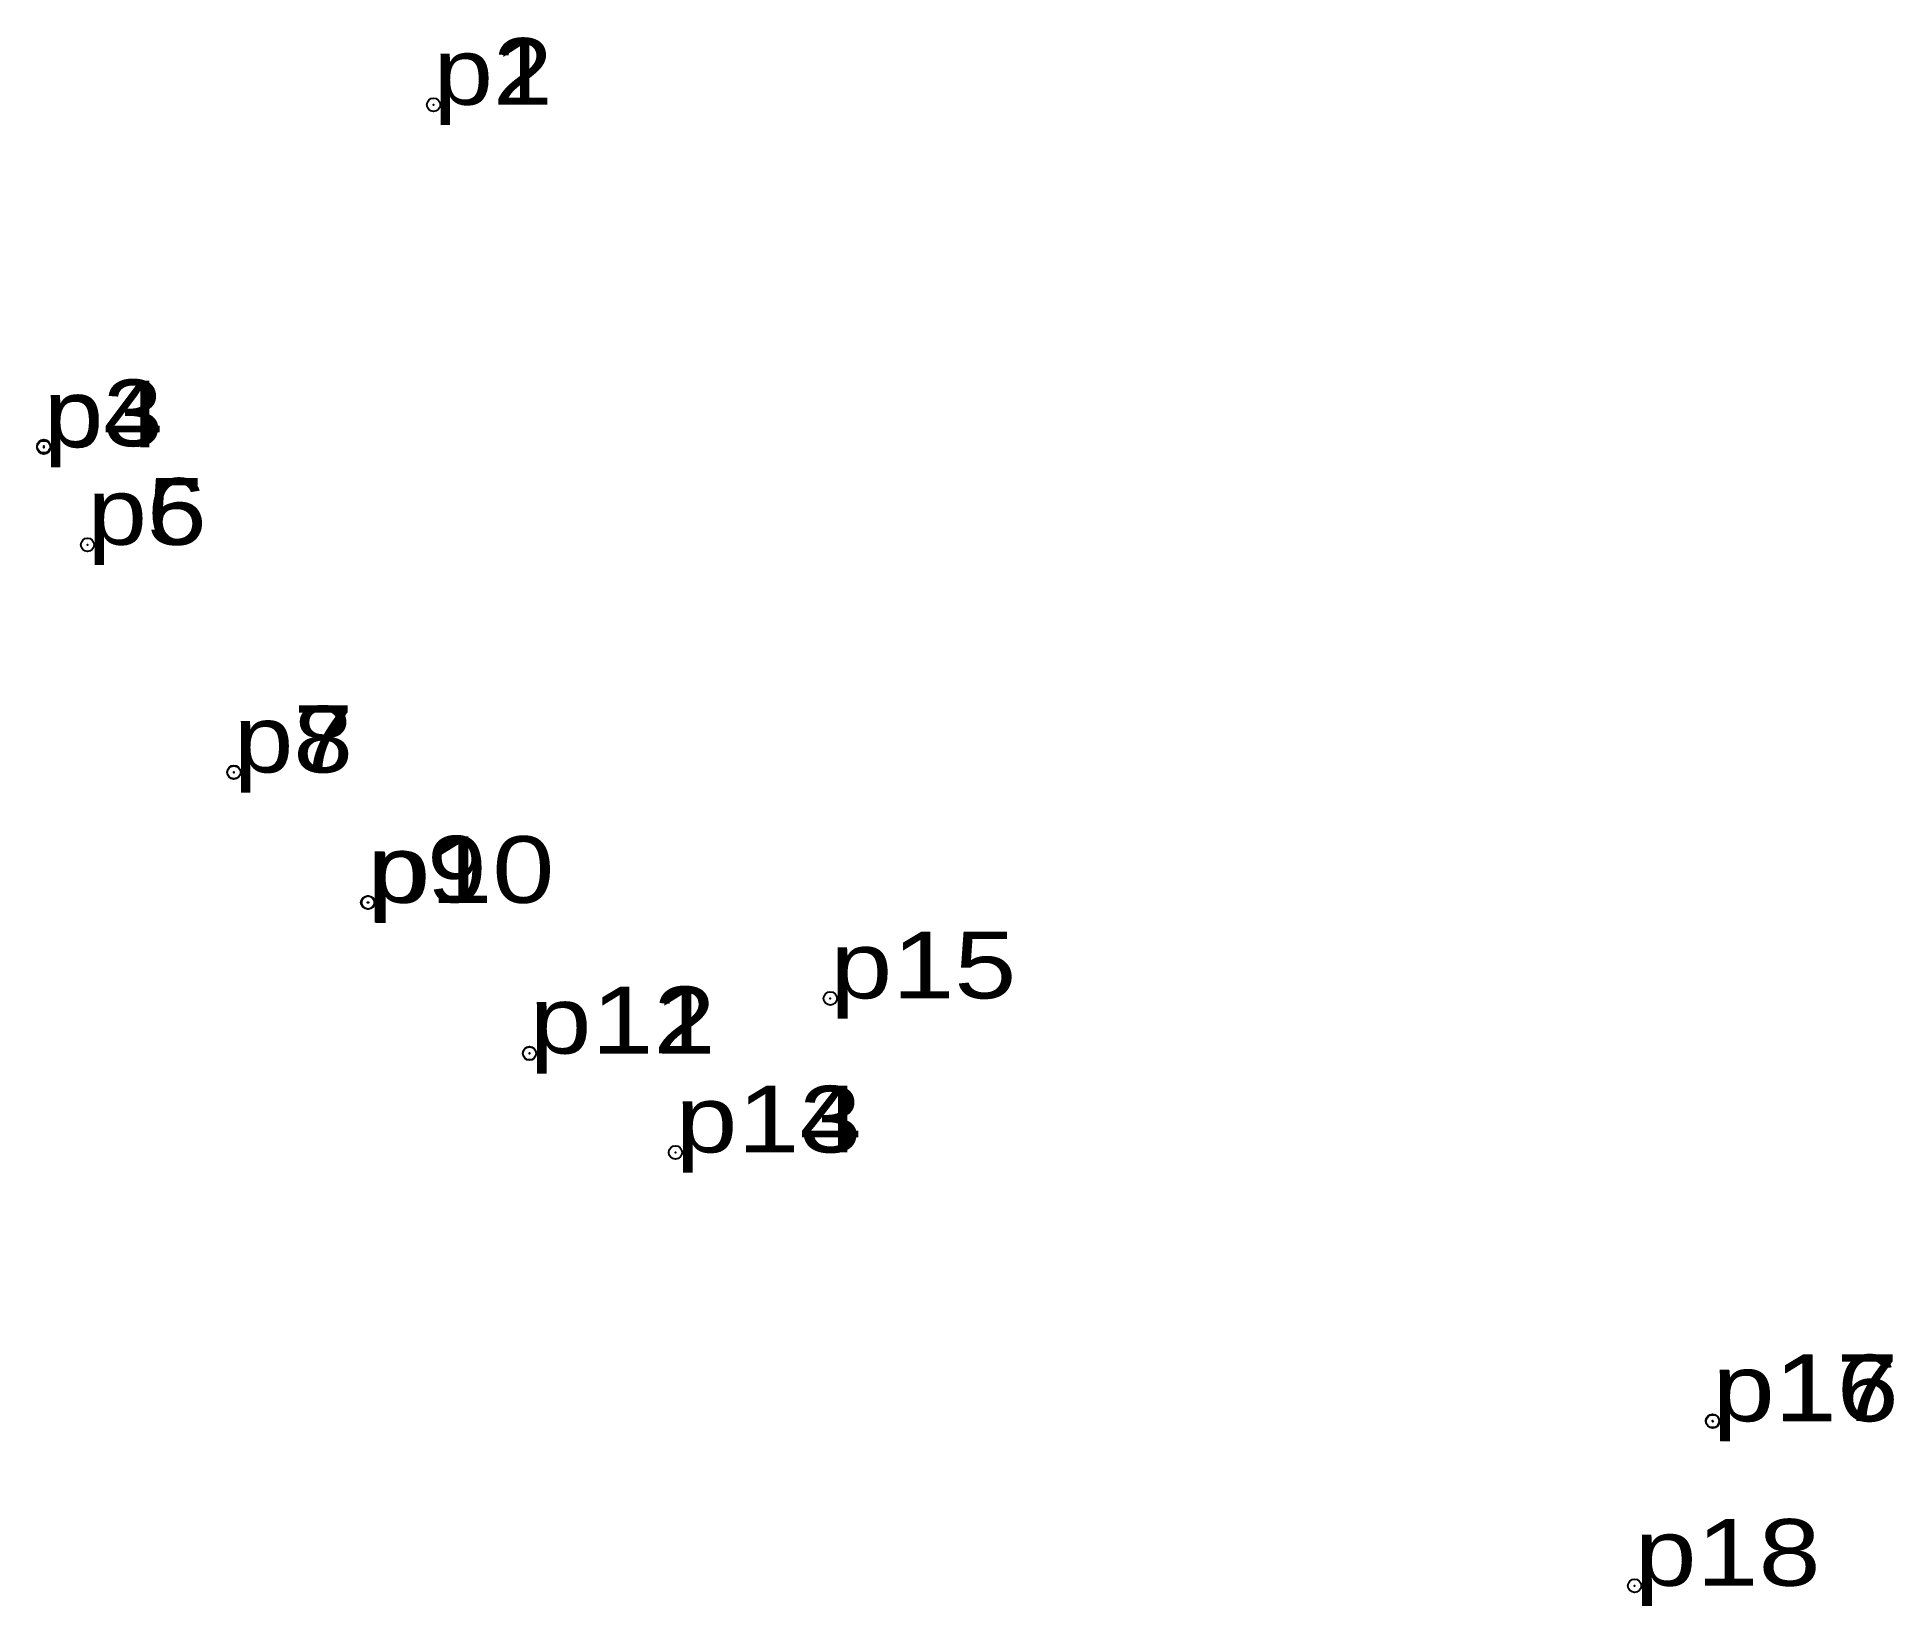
# Model space of a CAD drawing. Header units: metres. Extents: x 549477 to 551606, y 1837877 to 1839330.
# Drawn here: x 551555.9 to 551606, y 1837877.5 to 1837919.9 of the extents above.
import ezdxf

# ---------------------------------------------------------------- set-up
doc = ezdxf.new("R2010")
doc.units = ezdxf.units.M
doc.header["$LTSCALE"] = 0.72
doc.header["$PDMODE"] = 32
doc.header["$PDSIZE"] = 0.36
doc.layers.add('12', color=7, linetype='Continuous')
doc.layers.add('7', color=7, linetype='Continuous')

msp = doc.modelspace()

# ---------------------------------------------------------------- linework, layer by layer
at = {"layer": '7'}
for p in [(551566.57, 1837918.03), (551556.05, 1837908.81), (551556.05, 1837908.78), (551557.23, 1837906.15), (551561.18, 1837900.01), (551561.18, 1837900), (551564.79, 1837896.49), (551564.81, 1837896.49), (551577.28, 1837893.9), (551569.16, 1837892.42), (551569.16, 1837892.41), (551573.1, 1837889.74), (551601.09, 1837882.49), (551601.1, 1837882.48), (551598.99, 1837878.04)]:
    msp.add_point(p, dxfattribs=at)

# ---------------------------------------------------------------- texts
at = {"layer": '12'}
for s, width, p in [('p2', 1.2, (551566.57, 1837918.03)), ('p1', 1.2, (551566.57, 1837918.03)), ('p3', 1.2, (551556.05, 1837908.81)), ('p4', 1.2, (551556.05, 1837908.78)), ('p6', 1.2, (551557.23, 1837906.15)), ('p5', 1.2, (551557.23, 1837906.15)), ('p8', 1.2, (551561.18, 1837900)), ('p7', 1.2, (551561.18, 1837900.01)), ('p9', 1.2, (551564.79, 1837896.49)), ('p10', 1.25, (551564.81, 1837896.48)), ('p15', 1.25, (551577.28, 1837893.9)), ('p12', 1.25, (551569.16, 1837892.42)), ('p11', 1.25, (551569.16, 1837892.41)), ('p13', 1.25, (551573.1, 1837889.74)), ('p14', 1.25, (551573.1, 1837889.74)), ('p17', 1.25, (551601.09, 1837882.49)), ('p16', 1.25, (551601.1, 1837882.48)), ('p18', 1.25, (551598.99, 1837878.04))]:
    msp.add_text(s, height=1.8, dxfattribs=dict(at, width=width)).set_placement(p)

doc.saveas('drawing.dxf')
